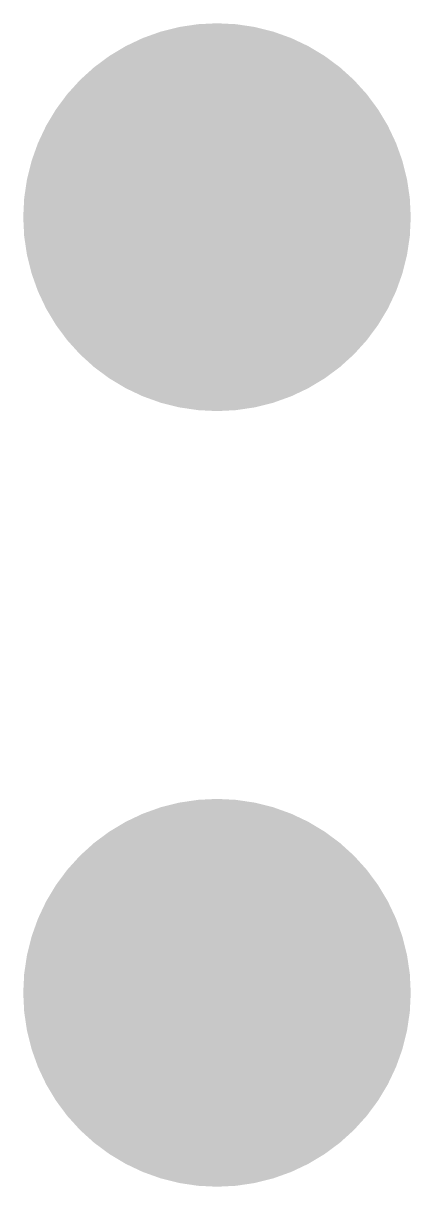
# Model space of a CAD drawing. Header units: inches. Extents: x -0.5 to 0.5, y -1.5 to 1.5.
import ezdxf

# ---------------------------------------------------------------- set-up
doc = ezdxf.new("R2010")
doc.units = ezdxf.units.IN
doc.header["$MEASUREMENT"] = 0

msp = doc.modelspace()

# ---------------------------------------------------------------- linework, layer by layer
at = {"const_width": 0.5}
for points in [[(-0.25, 1, 1), (0.25, 1, 1)], [(-0.25, -1, 1), (0.25, -1, 1)]]:
    msp.add_lwpolyline(points, format="xyb", close=True, dxfattribs=at)

doc.saveas('drawing.dxf')
